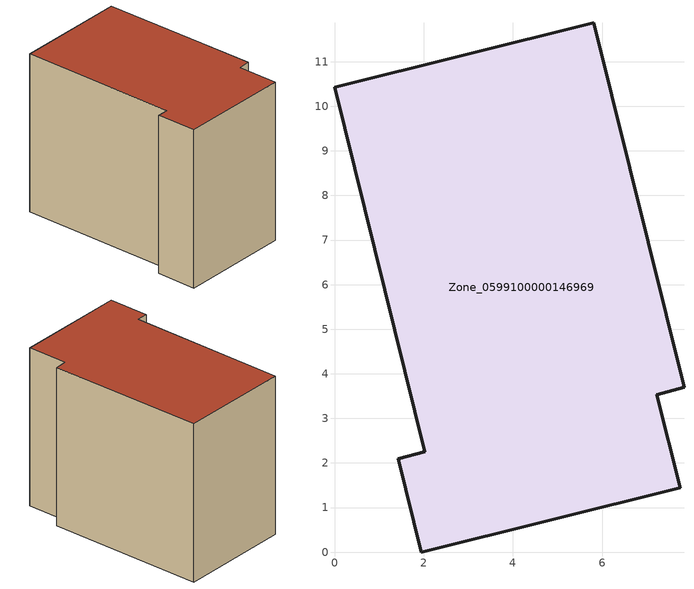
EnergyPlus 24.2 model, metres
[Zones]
Zone_0599100000146969
 floor ground (C_G): 7.75,1.45 1.95,0 1.43,2.1 2.02,2.25 0,10.43 5.81,11.87 7.84,3.7 7.23,3.53 z0
 wall outside (C_F): 1.95,0 7.75,1.45 7.23,3.53 7.84,3.7 5.81,11.87 0,10.43 2.02,2.25 1.43,2.1 1.95,0 z0:8.56
 roof outside (C_R): 7.75,1.45 7.23,3.53 7.84,3.7 5.81,11.87 0,10.43 2.02,2.25 1.43,2.1 1.95,0 z8.56
[BUILDING]
Pand.0599100000146969: North Axis=0; Terrain=City; Loads Convergence Tolerance Value=0.04; Temperature Convergence Tolerance Value=0.4; Solar Distribution=FullExterior; Maximum Number of Warmup Days=25; Minimum Number of Warmup Days=1
[Site:Location]
Rotterdam.The.Hague.AP_ZH_NLD Design_Conditions: Latitude=51.96; Longitude=4.45; Time Zone=1; Elevation=-4.5
[SITE:GROUNDTEMPERATURE:BUILDINGSURFACE]
18, 18, 18, 18, 18, 18, 18, 18, 18, 18, 18, 18
[MATERIAL] Thermal Absorptance=0.9; Solar Absorptance=0.7; Visible Absorptance=0.7
Name | Roughness | Thickness | Conductivity | Density | Specific Heat
G.TI.1946-1964 | MediumSmooth | 0.15 | 1 | 540 | 1210
F.TI.1946-1964 | Rough | 0.3 | 0.857143 | 1920 | 840
R.TI.1946-1964 | MediumRough | 0.2 | 0.277778 | 1500 | 1000
[CONSTRUCTION]
C_G: G.TI.1946-1964
C_F: F.TI.1946-1964
C_R: R.TI.1946-1964
[ZONE]
Zone_0599100000146969: Type=1; Multiplier=1; Ceiling Height=Autocalculate; Volume=Autocalculate; Floor Area=autocalculate; Part of Total Floor Area=Yes
[ZONEINFILTRATION:DESIGNFLOWRATE]
Infil_Zone_0599100000146969: Zone or ZoneList or Space or SpaceList=Zone_0599100000146969; Schedule=AlwaysOn; Design Flow Rate Calculation Method=Flow/Area; Flow Rate per Floor Area=0.003; Constant Term Coefficient=1; Temperature Term Coefficient=0; Velocity Term Coefficient=0; Velocity Squared Term Coefficient=0
[HVACTEMPLATE:ZONE:IDEALLOADSAIRSYSTEM]
Zone_0599100000146969: Maximum Heating Supply Air Temperature=50; Minimum Cooling Supply Air Temperature=13; Maximum Heating Supply Air Humidity Ratio=0.0156; Minimum Cooling Supply Air Humidity Ratio=0.0077; Heating Limit=NoLimit; Cooling Limit=NoLimit; Dehumidification Control Type=ConstantSensibleHeatRatio; Cooling Sensible Heat Ratio=0.7; Dehumidification Setpoint=60; Humidification Control Type=None; Humidification Setpoint=30; Outdoor Air Method=None; Outdoor Air Flow Rate per Person=0.00944; Outdoor Air Flow Rate per Zone Floor Area=0; Outdoor Air Flow Rate per Zone=0; Demand Controlled Ventilation Type=None; Outdoor Air Economizer Type=NoEconomizer; Heat Recovery Type=None; Sensible Heat Recovery Effectiveness=0.7; Latent Heat Recovery Effectiveness=0.65
[ZONECONTROL:THERMOSTAT]
ThermostatControl_Zone_0599100000146969: Zone or ZoneList=Zone_0599100000146969; Control Type Schedule=DualSetpointControlType; Control 1=Thermostat_Zone_0599100000146969; Temperature Difference Between Cutout And Setpoint=0
[THERMOSTATSETPOINT:DUALSETPOINT]
Thermostat_Zone_0599100000146969: Heating Setpoint Temperature Schedule=HeatingSetpoint_Zone_0599100000146969; Cooling Setpoint Temperature Schedule=CoolingSetpoint_Zone_0599100000146969
[SCHEDULE:COMPACT]
HeatingSetpoint_Zone_0599100000146969: Through: 12/31, For: AllDays, Until: 24:00, 21
CoolingSetpoint_Zone_0599100000146969: Through: 12/31, For: AllDays, Until: 24:00, 24
DualSetpointControlType: Through: 12/31, For: AllDays, Until: 24:00, 4
AlwaysOn: Through: 12/31, For: AllDays, Until: 24:00, 1
